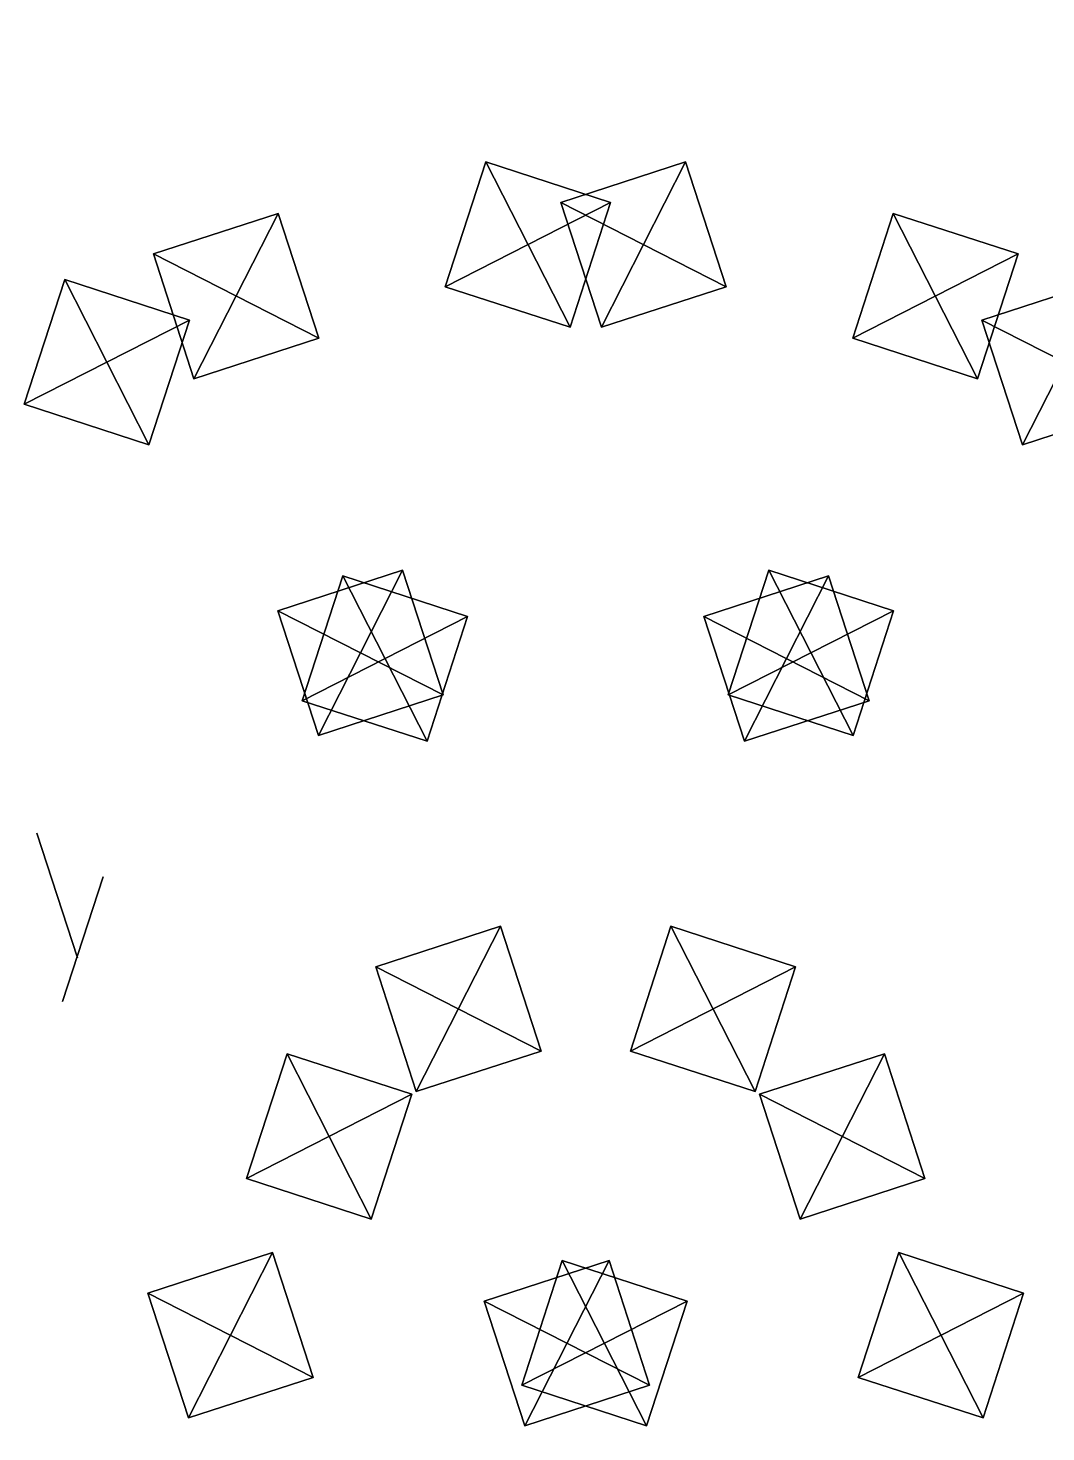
# Model space of a CAD drawing. Header units: metres. Extents: x -324 to 324, y -310 to 311.
# Drawn here: x -42.5 to 35.1, y -7.2 to 99.8 of the extents above; entities that cross this region are included whole.
import ezdxf

# ---------------------------------------------------------------- set-up
doc = ezdxf.new("R2010")
doc.units = ezdxf.units.M

msp = doc.modelspace()

# ---------------------------------------------------------------- linework, layer by layer
for points in [[(-10.704424, 80.06355, -1265.5), (-7.6142545, 89.57412, -1265.5), (-7.6142545, 89.57412, -1270.5), (-7.6141543, 89.57422, -1270.4999)], [(-7.6142545, 89.57412, -1265.5), (-10.704424, 80.06355, -1265.5), (-1.1938586, 76.97338, -1265.5), (-1.1937586, 76.97348, -1265.4999)], [(-10.704424, 80.06355, -1270.5), (-7.6142545, 89.57412, -1270.5), (1.8963113, 86.48395, -1270.5), (1.8964113, 86.48405, -1270.4999)], [(-7.6142545, 89.57412, -1270.5), (-10.704424, 80.06355, -1270.5), (-10.704424, 80.06355, -1265.5), (-10.704324, 80.06365, -1265.4999)], [(-1.1938586, 76.97338, -1265.5), (1.8963113, 86.48395, -1265.5), (-7.6142545, 89.57412, -1265.5), (-7.6141543, 89.57422, -1265.4999)], [(1.8963113, 86.48395, -1265.5), (1.8963113, 86.48395, -1270.5), (-7.6142545, 89.57412, -1270.5), (-7.6141543, 89.57422, -1270.4999)], [(-7.6142545, 89.57412, -1270.5), (-7.6142545, 89.57412, -1265.5), (1.8963113, 86.48395, -1265.5), (1.8964113, 86.48405, -1265.4999)], [(1.1938767, 76.97336, -734.5), (-1.8962913, 86.483925, -734.5), (7.6142745, 89.5741, -734.5), (7.6143746, 89.574196, -734.4999)], [(-1.8962913, 86.483925, -734.5), (-1.8962913, 86.483925, -729.5), (7.6142745, 89.5741, -729.5), (7.6143746, 89.574196, -729.4999)], [(10.704443, 80.06353, -729.5), (7.6142745, 89.5741, -729.5), (-1.8962913, 86.483925, -729.5), (-1.8961912, 86.484024, -729.4999)], [(7.6142745, 89.5741, -729.5), (7.6142745, 89.5741, -734.5), (-1.8962913, 86.483925, -734.5), (-1.8961912, 86.484024, -734.4999)], [(7.6142745, 89.5741, -734.5), (10.704443, 80.06353, -734.5), (1.1938767, 76.97336, -734.5), (1.1939768, 76.97346, -734.4999)], [(10.704443, 80.06353, -734.5), (7.6142745, 89.5741, -734.5), (7.6142745, 89.5741, -729.5), (7.6143746, 89.574196, -729.4999)], [(7.6142745, 89.5741, -729.5), (10.704443, 80.06353, -729.5), (10.704443, 80.06353, -734.5), (10.704543, 80.06363, -734.4999)], [(-29.861076, 73.05613, -734.5), (-32.951244, 82.566696, -734.5), (-23.440678, 85.65687, -734.5), (-23.440578, 85.65697, -734.4999)], [(-32.951244, 82.566696, -734.5), (-32.951244, 82.566696, -729.5), (-23.440678, 85.65687, -729.5), (-23.440578, 85.65697, -729.4999)], [(-20.35051, 76.1463, -729.5), (-23.440678, 85.65687, -729.5), (-32.951244, 82.566696, -729.5), (-32.951145, 82.566795, -729.4999)], [(-23.440678, 85.65687, -729.5), (-23.440678, 85.65687, -734.5), (-32.951244, 82.566696, -734.5), (-32.951145, 82.566795, -734.4999)], [(-23.440678, 85.65687, -734.5), (-20.35051, 76.1463, -734.5), (-29.861076, 73.05613, -734.5), (-29.860977, 73.05623, -734.4999)], [(-20.35051, 76.1463, -734.5), (-23.440678, 85.65687, -734.5), (-23.440678, 85.65687, -729.5), (-23.440578, 85.65697, -729.4999)], [(-23.440678, 85.65687, -729.5), (-20.35051, 76.1463, -729.5), (-20.35051, 76.1463, -734.5), (-20.35041, 76.1464, -734.4999)], [(1.8963113, 86.48395, -1270.5), (-1.1938586, 76.97338, -1270.5), (-10.704424, 80.06355, -1270.5), (-10.704324, 80.06365, -1270.4999)], [(1.1938767, 76.97336, -729.5), (-1.8962913, 86.483925, -729.5), (-1.8962913, 86.483925, -734.5), (-1.8961912, 86.484024, -734.4999)], [(-1.8962913, 86.483925, -729.5), (1.1938767, 76.97336, -729.5), (10.704443, 80.06353, -729.5), (10.704543, 80.06363, -729.4999)], [(-1.8962913, 86.483925, -734.5), (1.1938767, 76.97336, -734.5), (1.1938767, 76.97336, -729.5), (1.1939768, 76.97346, -729.4999)], [(-1.1938586, 76.97338, -1270.5), (1.8963113, 86.48395, -1270.5), (1.8963113, 86.48395, -1265.5), (1.8964113, 86.48405, -1265.4999)], [(1.8963113, 86.48395, -1265.5), (-1.1938586, 76.97338, -1265.5), (-1.1938586, 76.97338, -1270.5), (-1.1937586, 76.97348, -1270.4999)], [(20.350527, 76.146324, -1265.5), (23.440697, 85.65689, -1265.5), (23.440697, 85.65689, -1270.5), (23.440796, 85.65699, -1270.4999)], [(23.440697, 85.65689, -1265.5), (20.350527, 76.146324, -1265.5), (29.861092, 73.05615, -1265.5), (29.86119, 73.05625, -1265.4999)], [(20.350527, 76.146324, -1270.5), (23.440697, 85.65689, -1270.5), (32.951263, 82.56672, -1270.5), (32.951363, 82.56682, -1270.4999)], [(23.440697, 85.65689, -1270.5), (20.350527, 76.146324, -1270.5), (20.350527, 76.146324, -1265.5), (20.350626, 76.14642, -1265.4999)], [(29.861092, 73.05615, -1265.5), (32.951263, 82.56672, -1265.5), (23.440697, 85.65689, -1265.5), (23.440796, 85.65699, -1265.4999)], [(32.951263, 82.56672, -1265.5), (32.951263, 82.56672, -1270.5), (23.440697, 85.65689, -1270.5), (23.440796, 85.65699, -1270.4999)], [(23.440697, 85.65689, -1270.5), (23.440697, 85.65689, -1265.5), (32.951263, 82.56672, -1265.5), (32.951363, 82.56682, -1265.4999)], [(-29.861076, 73.05613, -729.5), (-32.951244, 82.566696, -729.5), (-32.951244, 82.566696, -734.5), (-32.951145, 82.566795, -734.4999)], [(-32.951244, 82.566696, -729.5), (-29.861076, 73.05613, -729.5), (-20.35051, 76.1463, -729.5), (-20.35041, 76.1464, -729.4999)], [(-32.951244, 82.566696, -734.5), (-29.861076, 73.05613, -734.5), (-29.861076, 73.05613, -729.5), (-29.860977, 73.05623, -729.4999)], [(32.951263, 82.56672, -1270.5), (29.861092, 73.05615, -1270.5), (20.350527, 76.146324, -1270.5), (20.350626, 76.14642, -1270.4999)], [(29.861092, 73.05615, -1270.5), (32.951263, 82.56672, -1270.5), (32.951263, 82.56672, -1265.5), (32.951363, 82.56682, -1265.4999)], [(32.951263, 82.56672, -1265.5), (29.861092, 73.05615, -1265.5), (29.861092, 73.05615, -1270.5), (29.86119, 73.05625, -1270.4999)], [(-42.801666, 71.10678, -1265.5), (-39.711494, 80.61735, -1265.5), (-39.711494, 80.61735, -1270.5), (-39.711395, 80.61745, -1270.4999)], [(-39.711494, 80.61735, -1265.5), (-42.801666, 71.10678, -1265.5), (-33.2911, 68.01661, -1265.5), (-33.291, 68.01671, -1265.4999)], [(-42.801666, 71.10678, -1270.5), (-39.711494, 80.61735, -1270.5), (-30.20093, 77.527176, -1270.5), (-30.20083, 77.527275, -1270.4999)], [(-39.711494, 80.61735, -1270.5), (-42.801666, 71.10678, -1270.5), (-42.801666, 71.10678, -1265.5), (-42.801567, 71.10688, -1265.4999)], [(-33.2911, 68.01661, -1265.5), (-30.20093, 77.527176, -1265.5), (-39.711494, 80.61735, -1265.5), (-39.711395, 80.61745, -1265.4999)], [(-30.20093, 77.527176, -1265.5), (-30.20093, 77.527176, -1270.5), (-39.711494, 80.61735, -1270.5), (-39.711395, 80.61745, -1270.4999)], [(-39.711494, 80.61735, -1270.5), (-39.711494, 80.61735, -1265.5), (-30.20093, 77.527176, -1265.5), (-30.20083, 77.527275, -1265.4999)], [(33.29112, 68.01659, -734.5), (30.200949, 77.52715, -734.5), (39.711514, 80.617325, -734.5), (39.711613, 80.617424, -734.4999)], [(30.200949, 77.52715, -734.5), (30.200949, 77.52715, -729.5), (39.711514, 80.617325, -729.5), (39.711613, 80.617424, -729.4999)], [(42.80168, 71.10676, -729.5), (39.711514, 80.617325, -729.5), (30.200949, 77.52715, -729.5), (30.201048, 77.52725, -729.4999)], [(39.711514, 80.617325, -729.5), (39.711514, 80.617325, -734.5), (30.200949, 77.52715, -734.5), (30.201048, 77.52725, -734.4999)], [(39.711514, 80.617325, -734.5), (42.80168, 71.10676, -734.5), (33.29112, 68.01659, -734.5), (33.291218, 68.016685, -734.4999)], [(-1.1938586, 76.97338, -1270.5), (-1.1938586, 76.97338, -1265.5), (-10.704424, 80.06355, -1265.5), (-10.704324, 80.06365, -1265.4999)], [(-10.704424, 80.06355, -1265.5), (-10.704424, 80.06355, -1270.5), (-1.1938586, 76.97338, -1270.5), (-1.1937586, 76.97348, -1270.4999)], [(1.1938767, 76.97336, -729.5), (1.1938767, 76.97336, -734.5), (10.704443, 80.06353, -734.5), (10.704543, 80.06363, -734.4999)], [(10.704443, 80.06353, -734.5), (10.704443, 80.06353, -729.5), (1.1938767, 76.97336, -729.5), (1.1939768, 76.97346, -729.4999)], [(-30.20093, 77.527176, -1270.5), (-33.2911, 68.01661, -1270.5), (-42.801666, 71.10678, -1270.5), (-42.801567, 71.10688, -1270.4999)], [(-33.2911, 68.01661, -1270.5), (-30.20093, 77.527176, -1270.5), (-30.20093, 77.527176, -1265.5), (-30.20083, 77.527275, -1265.4999)], [(-30.20093, 77.527176, -1265.5), (-33.2911, 68.01661, -1265.5), (-33.2911, 68.01661, -1270.5), (-33.291, 68.01671, -1270.4999)], [(33.29112, 68.01659, -729.5), (30.200949, 77.52715, -729.5), (30.200949, 77.52715, -734.5), (30.201048, 77.52725, -734.4999)], [(30.200949, 77.52715, -729.5), (33.29112, 68.01659, -729.5), (42.80168, 71.10676, -729.5), (42.80178, 71.10686, -729.4999)], [(30.200949, 77.52715, -734.5), (33.29112, 68.01659, -734.5), (33.29112, 68.01659, -729.5), (33.291218, 68.016685, -729.4999)], [(-29.861076, 73.05613, -729.5), (-29.861076, 73.05613, -734.5), (-20.35051, 76.1463, -734.5), (-20.35041, 76.1464, -734.4999)], [(-20.35051, 76.1463, -734.5), (-20.35051, 76.1463, -729.5), (-29.861076, 73.05613, -729.5), (-29.860977, 73.05623, -729.4999)], [(29.861092, 73.05615, -1270.5), (29.861092, 73.05615, -1265.5), (20.350527, 76.146324, -1265.5), (20.350626, 76.14642, -1265.4999)], [(20.350527, 76.146324, -1265.5), (20.350527, 76.146324, -1270.5), (29.861092, 73.05615, -1270.5), (29.86119, 73.05625, -1270.4999)], [(-33.2911, 68.01661, -1270.5), (-33.2911, 68.01661, -1265.5), (-42.801666, 71.10678, -1265.5), (-42.801567, 71.10688, -1265.4999)], [(-42.801666, 71.10678, -1265.5), (-42.801666, 71.10678, -1270.5), (-33.2911, 68.01661, -1270.5), (-33.291, 68.01671, -1270.4999)], [(33.29112, 68.01659, -729.5), (33.29112, 68.01659, -734.5), (42.80168, 71.10676, -734.5), (42.80178, 71.10686, -734.4999)], [(42.80168, 71.10676, -734.5), (42.80168, 71.10676, -729.5), (33.29112, 68.01659, -729.5), (33.291218, 68.016685, -729.4999)], [(-20.377192, 45.86762, -734.5), (-23.46736, 55.37818, -734.5), (-13.956793, 58.46835, -734.5), (-13.956693, 58.46845, -734.4999)], [(-23.46736, 55.37818, -734.5), (-23.46736, 55.37818, -729.5), (-13.956793, 58.46835, -729.5), (-13.956693, 58.46845, -729.4999)], [(-10.866625, 48.957787, -729.5), (-13.956793, 58.46835, -729.5), (-23.46736, 55.37818, -729.5), (-23.46726, 55.37828, -729.4999)], [(-13.956793, 58.46835, -729.5), (-13.956793, 58.46835, -734.5), (-23.46736, 55.37818, -734.5), (-23.46726, 55.37828, -734.4999)], [(-21.604689, 48.51587, -1265.5), (-18.514519, 58.026436, -1265.5), (-18.514519, 58.026436, -1270.5), (-18.51442, 58.026535, -1270.4999)], [(-18.514519, 58.026436, -1265.5), (-21.604689, 48.51587, -1265.5), (-12.094124, 45.425697, -1265.5), (-12.094024, 45.425797, -1265.4999)], [(-21.604689, 48.51587, -1270.5), (-18.514519, 58.026436, -1270.5), (-9.003954, 54.936264, -1270.5), (-9.003854, 54.936363, -1270.4999)], [(-18.514519, 58.026436, -1270.5), (-21.604689, 48.51587, -1270.5), (-21.604689, 48.51587, -1265.5), (-21.60459, 48.51597, -1265.4999)], [(-13.956793, 58.46835, -734.5), (-10.866625, 48.957787, -734.5), (-20.377192, 45.86762, -734.5), (-20.377092, 45.867718, -734.4999)], [(-12.094124, 45.425697, -1265.5), (-9.003954, 54.936264, -1265.5), (-18.514519, 58.026436, -1265.5), (-18.51442, 58.026535, -1265.4999)], [(-9.003954, 54.936264, -1265.5), (-9.003954, 54.936264, -1270.5), (-18.514519, 58.026436, -1270.5), (-18.51442, 58.026535, -1270.4999)], [(-18.514519, 58.026436, -1270.5), (-18.514519, 58.026436, -1265.5), (-9.003954, 54.936264, -1265.5), (-9.003854, 54.936363, -1265.4999)], [(-10.866625, 48.957787, -734.5), (-13.956793, 58.46835, -734.5), (-13.956793, 58.46835, -729.5), (-13.956693, 58.46845, -729.4999)], [(-13.956793, 58.46835, -729.5), (-10.866625, 48.957787, -729.5), (-10.866625, 48.957787, -734.5), (-10.866525, 48.957886, -734.4999)], [(12.094133, 45.425674, -734.5), (9.003965, 54.936237, -734.5), (18.514532, 58.026405, -734.5), (18.514631, 58.026505, -734.4999)], [(9.003965, 54.936237, -734.5), (9.003965, 54.936237, -729.5), (18.514532, 58.026405, -729.5), (18.514631, 58.026505, -729.4999)], [(21.6047, 48.515842, -729.5), (18.514532, 58.026405, -729.5), (9.003965, 54.936237, -729.5), (9.0040655, 54.936337, -729.4999)], [(18.514532, 58.026405, -729.5), (18.514532, 58.026405, -734.5), (9.003965, 54.936237, -734.5), (9.0040655, 54.936337, -734.4999)], [(10.866636, 48.957806, -1265.5), (13.956806, 58.468372, -1265.5), (13.956806, 58.468372, -1270.5), (13.956906, 58.46847, -1270.4999)], [(13.956806, 58.468372, -1265.5), (10.866636, 48.957806, -1265.5), (20.377201, 45.867634, -1265.5), (20.3773, 45.867733, -1265.4999)], [(10.866636, 48.957806, -1270.5), (13.956806, 58.468372, -1270.5), (23.467371, 55.3782, -1270.5), (23.46747, 55.3783, -1270.4999)], [(13.956806, 58.468372, -1270.5), (10.866636, 48.957806, -1270.5), (10.866636, 48.957806, -1265.5), (10.866736, 48.957905, -1265.4999)], [(18.514532, 58.026405, -734.5), (21.6047, 48.515842, -734.5), (12.094133, 45.425674, -734.5), (12.0942335, 45.425774, -734.4999)], [(20.377201, 45.867634, -1265.5), (23.467371, 55.3782, -1265.5), (13.956806, 58.468372, -1265.5), (13.956906, 58.46847, -1265.4999)], [(23.467371, 55.3782, -1265.5), (23.467371, 55.3782, -1270.5), (13.956806, 58.468372, -1270.5), (13.956906, 58.46847, -1270.4999)], [(13.956806, 58.468372, -1270.5), (13.956806, 58.468372, -1265.5), (23.467371, 55.3782, -1265.5), (23.46747, 55.3783, -1265.4999)], [(21.6047, 48.515842, -734.5), (18.514532, 58.026405, -734.5), (18.514532, 58.026405, -729.5), (18.514631, 58.026505, -729.4999)], [(18.514532, 58.026405, -729.5), (21.6047, 48.515842, -729.5), (21.6047, 48.515842, -734.5), (21.6048, 48.51594, -734.4999)], [(-20.377192, 45.86762, -729.5), (-23.46736, 55.37818, -729.5), (-23.46736, 55.37818, -734.5), (-23.46726, 55.37828, -734.4999)], [(-23.46736, 55.37818, -729.5), (-20.377192, 45.86762, -729.5), (-10.866625, 48.957787, -729.5), (-10.866525, 48.957886, -729.4999)], [(-23.46736, 55.37818, -734.5), (-20.377192, 45.86762, -734.5), (-20.377192, 45.86762, -729.5), (-20.377092, 45.867718, -729.4999)], [(-9.003954, 54.936264, -1270.5), (-12.094124, 45.425697, -1270.5), (-21.604689, 48.51587, -1270.5), (-21.60459, 48.51597, -1270.4999)], [(-12.094124, 45.425697, -1270.5), (-9.003954, 54.936264, -1270.5), (-9.003954, 54.936264, -1265.5), (-9.003854, 54.936363, -1265.4999)], [(-9.003954, 54.936264, -1265.5), (-12.094124, 45.425697, -1265.5), (-12.094124, 45.425697, -1270.5), (-12.094024, 45.425797, -1270.4999)], [(12.094133, 45.425674, -729.5), (9.003965, 54.936237, -729.5), (9.003965, 54.936237, -734.5), (9.0040655, 54.936337, -734.4999)], [(9.003965, 54.936237, -729.5), (12.094133, 45.425674, -729.5), (21.6047, 48.515842, -729.5), (21.6048, 48.51594, -729.4999)], [(9.003965, 54.936237, -734.5), (12.094133, 45.425674, -734.5), (12.094133, 45.425674, -729.5), (12.0942335, 45.425774, -729.4999)], [(23.467371, 55.3782, -1270.5), (20.377201, 45.867634, -1270.5), (10.866636, 48.957806, -1270.5), (10.866736, 48.957905, -1270.4999)], [(20.377201, 45.867634, -1270.5), (23.467371, 55.3782, -1270.5), (23.467371, 55.3782, -1265.5), (23.46747, 55.3783, -1265.4999)], [(23.467371, 55.3782, -1265.5), (20.377201, 45.867634, -1265.5), (20.377201, 45.867634, -1270.5), (20.3773, 45.867733, -1270.4999)], [(-12.094124, 45.425697, -1270.5), (-12.094124, 45.425697, -1265.5), (-21.604689, 48.51587, -1265.5), (-21.60459, 48.51597, -1265.4999)], [(-21.604689, 48.51587, -1265.5), (-21.604689, 48.51587, -1270.5), (-12.094124, 45.425697, -1270.5), (-12.094024, 45.425797, -1270.4999)], [(-20.377192, 45.86762, -729.5), (-20.377192, 45.86762, -734.5), (-10.866625, 48.957787, -734.5), (-10.866525, 48.957886, -734.4999)], [(-10.866625, 48.957787, -734.5), (-10.866625, 48.957787, -729.5), (-20.377192, 45.86762, -729.5), (-20.377092, 45.867718, -729.4999)], [(20.377201, 45.867634, -1270.5), (20.377201, 45.867634, -1265.5), (10.866636, 48.957806, -1265.5), (10.866736, 48.957905, -1265.4999)], [(10.866636, 48.957806, -1265.5), (10.866636, 48.957806, -1270.5), (20.377201, 45.867634, -1270.5), (20.3773, 45.867733, -1270.4999)], [(12.094133, 45.425674, -729.5), (12.094133, 45.425674, -734.5), (21.6047, 48.515842, -734.5), (21.6048, 48.51594, -734.4999)], [(21.6047, 48.515842, -734.5), (21.6047, 48.515842, -729.5), (12.094133, 45.425674, -729.5), (12.0942335, 45.425774, -729.4999)], [(-38.73794, 28.909346, -734.5), (-41.82811, 38.41991, -734.5), (-41.82811, 38.41991, -729.5), (-41.82801, 38.42001, -729.4999)], [(-41.82811, 38.41991, -729.5), (-38.73794, 28.909346, -729.5), (-38.73794, 28.909346, -734.5), (-38.737843, 28.909445, -734.4999)], [(-39.87438, 25.589928, -1270.5), (-36.784206, 35.100494, -1270.5), (-36.784206, 35.100494, -1265.5), (-36.784107, 35.100594, -1265.4999)], [(-36.784206, 35.100494, -1265.5), (-39.87438, 25.589928, -1265.5), (-39.87438, 25.589928, -1270.5), (-39.87428, 25.590027, -1270.4999)], [(-12.912436, 18.726995, -734.5), (-16.002604, 28.237562, -734.5), (-6.4920373, 31.32773, -734.5), (-6.491937, 31.32783, -734.4999)], [(-16.002604, 28.237562, -734.5), (-16.002604, 28.237562, -729.5), (-6.4920373, 31.32773, -729.5), (-6.491937, 31.32783, -729.4999)], [(-3.4018693, 21.817163, -729.5), (-6.4920373, 31.32773, -729.5), (-16.002604, 28.237562, -729.5), (-16.002504, 28.237661, -729.4999)], [(-6.4920373, 31.32773, -729.5), (-6.4920373, 31.32773, -734.5), (-16.002604, 28.237562, -734.5), (-16.002504, 28.237661, -734.4999)], [(-6.4920373, 31.32773, -734.5), (-3.4018693, 21.817163, -734.5), (-12.912436, 18.726995, -734.5), (-12.912335, 18.727095, -734.4999)], [(-3.4018693, 21.817163, -734.5), (-6.4920373, 31.32773, -734.5), (-6.4920373, 31.32773, -729.5), (-6.491937, 31.32783, -729.4999)], [(-6.4920373, 31.32773, -729.5), (-3.4018693, 21.817163, -729.5), (-3.4018693, 21.817163, -734.5), (-3.4017694, 21.817263, -734.4999)], [(3.401874, 21.817186, -1265.5), (6.492044, 31.327751, -1265.5), (6.492044, 31.327751, -1270.5), (6.492144, 31.32785, -1270.4999)], [(6.492044, 31.327751, -1265.5), (3.401874, 21.817186, -1265.5), (12.912439, 18.727016, -1265.5), (12.9125395, 18.727116, -1265.4999)], [(3.401874, 21.817186, -1270.5), (6.492044, 31.327751, -1270.5), (16.00261, 28.237581, -1270.5), (16.002708, 28.23768, -1270.4999)], [(6.492044, 31.327751, -1270.5), (3.401874, 21.817186, -1270.5), (3.401874, 21.817186, -1265.5), (3.401974, 21.817286, -1265.4999)], [(12.912439, 18.727016, -1265.5), (16.00261, 28.237581, -1265.5), (6.492044, 31.327751, -1265.5), (6.492144, 31.32785, -1265.4999)], [(16.00261, 28.237581, -1265.5), (16.00261, 28.237581, -1270.5), (6.492044, 31.327751, -1270.5), (6.492144, 31.32785, -1270.4999)], [(6.492044, 31.327751, -1270.5), (6.492044, 31.327751, -1265.5), (16.00261, 28.237581, -1265.5), (16.002708, 28.23768, -1265.4999)], [(-12.912436, 18.726995, -729.5), (-16.002604, 28.237562, -729.5), (-16.002604, 28.237562, -734.5), (-16.002504, 28.237661, -734.4999)], [(-16.002604, 28.237562, -729.5), (-12.912436, 18.726995, -729.5), (-3.4018693, 21.817163, -729.5), (-3.4017694, 21.817263, -729.4999)], [(-16.002604, 28.237562, -734.5), (-12.912436, 18.726995, -734.5), (-12.912436, 18.726995, -729.5), (-12.912335, 18.727095, -729.4999)], [(16.00261, 28.237581, -1270.5), (12.912439, 18.727016, -1270.5), (3.401874, 21.817186, -1270.5), (3.401974, 21.817286, -1270.4999)], [(12.912439, 18.727016, -1270.5), (16.00261, 28.237581, -1270.5), (16.00261, 28.237581, -1265.5), (16.002708, 28.23768, -1265.4999)], [(16.00261, 28.237581, -1265.5), (12.912439, 18.727016, -1265.5), (12.912439, 18.727016, -1270.5), (12.9125395, 18.727116, -1270.4999)], [(-25.855806, 12.100229, -1265.5), (-22.765636, 21.610796, -1265.5), (-22.765636, 21.610796, -1270.5), (-22.765537, 21.610895, -1270.4999)], [(-22.765636, 21.610796, -1265.5), (-25.855806, 12.100229, -1265.5), (-16.345242, 9.010059, -1265.5), (-16.345142, 9.0101595, -1265.4999)], [(-25.855806, 12.10023, -1270.5), (-22.765636, 21.610796, -1270.5), (-13.255072, 18.520626, -1270.5), (-13.2549715, 18.520725, -1270.4999)], [(-22.765636, 21.610796, -1270.5), (-25.855806, 12.10023, -1270.5), (-25.855806, 12.100229, -1265.5), (-25.855707, 12.100329, -1265.4999)], [(-16.345242, 9.010059, -1265.5), (-13.255072, 18.520626, -1265.5), (-22.765636, 21.610796, -1265.5), (-22.765537, 21.610895, -1265.4999)], [(-13.255072, 18.520626, -1265.5), (-13.255072, 18.520626, -1270.5), (-22.765636, 21.610796, -1270.5), (-22.765537, 21.610895, -1270.4999)], [(-22.765636, 21.610796, -1270.5), (-22.765636, 21.610796, -1265.5), (-13.255072, 18.520626, -1265.5), (-13.2549715, 18.520725, -1265.4999)], [(-12.912436, 18.726995, -729.5), (-12.912436, 18.726995, -734.5), (-3.4018693, 21.817163, -734.5), (-3.4017694, 21.817263, -734.4999)], [(-3.4018693, 21.817163, -734.5), (-3.4018693, 21.817163, -729.5), (-12.912436, 18.726995, -729.5), (-12.912335, 18.727095, -729.4999)], [(12.912439, 18.727016, -1270.5), (12.912439, 18.727016, -1265.5), (3.401874, 21.817186, -1265.5), (3.401974, 21.817286, -1265.4999)], [(3.401874, 21.817186, -1265.5), (3.401874, 21.817186, -1270.5), (12.912439, 18.727016, -1270.5), (12.9125395, 18.727116, -1270.4999)], [(16.345243, 9.010033, -734.5), (13.255075, 18.5206, -734.5), (22.765642, 21.610767, -734.5), (22.765741, 21.610867, -734.4999)], [(13.255075, 18.5206, -734.5), (13.255075, 18.5206, -729.5), (22.765642, 21.610767, -729.5), (22.765741, 21.610867, -729.4999)], [(25.85581, 12.100201, -729.5), (22.765642, 21.610767, -729.5), (13.255075, 18.5206, -729.5), (13.255176, 18.520699, -729.4999)], [(22.765642, 21.610767, -729.5), (22.765642, 21.610767, -734.5), (13.255075, 18.5206, -734.5), (13.255176, 18.520699, -734.4999)], [(22.765642, 21.610767, -734.5), (25.85581, 12.100201, -734.5), (16.345243, 9.010033, -734.5), (16.345343, 9.010133, -734.4999)], [(25.85581, 12.100201, -734.5), (22.765642, 21.610767, -734.5), (22.765642, 21.610767, -729.5), (22.765741, 21.610867, -729.4999)], [(22.765642, 21.610767, -729.5), (25.85581, 12.100201, -729.5), (25.85581, 12.100201, -734.5), (25.85591, 12.100301, -734.4999)], [(-13.255072, 18.520626, -1270.5), (-16.345242, 9.010059, -1270.5), (-25.855806, 12.10023, -1270.5), (-25.855707, 12.10033, -1270.4999)], [(-16.345242, 9.010059, -1270.5), (-13.255072, 18.520626, -1270.5), (-13.255072, 18.520626, -1265.5), (-13.2549715, 18.520725, -1265.4999)], [(-13.255072, 18.520626, -1265.5), (-16.345242, 9.010059, -1265.5), (-16.345242, 9.010059, -1270.5), (-16.345142, 9.0101595, -1270.4999)], [(16.345243, 9.010033, -729.5), (13.255075, 18.5206, -729.5), (13.255075, 18.5206, -734.5), (13.255176, 18.520699, -734.4999)], [(13.255075, 18.5206, -729.5), (16.345243, 9.010033, -729.5), (25.85581, 12.100201, -729.5), (25.85591, 12.100301, -729.4999)], [(13.255075, 18.5206, -734.5), (16.345243, 9.010033, -734.5), (16.345243, 9.010033, -729.5), (16.345343, 9.010133, -729.4999)], [(-16.345242, 9.010059, -1270.5), (-16.345242, 9.010059, -1265.5), (-25.855806, 12.100229, -1265.5), (-25.855707, 12.100329, -1265.4999)], [(-25.855806, 12.100229, -1265.5), (-25.855806, 12.10023, -1270.5), (-16.345242, 9.010059, -1270.5), (-16.345142, 9.0101595, -1270.4999)], [(16.345243, 9.010033, -729.5), (16.345243, 9.010033, -734.5), (25.85581, 12.100201, -734.5), (25.85591, 12.100301, -734.4999)], [(25.85581, 12.100201, -734.5), (25.85581, 12.100201, -729.5), (16.345243, 9.010033, -729.5), (16.345343, 9.010133, -729.4999)], [(-30.283161, -6.1404424, -734.5), (-33.37333, 3.3701234, -734.5), (-23.862762, 6.4602914, -734.5), (-23.862663, 6.4603915, -734.4999)], [(-33.37333, 3.3701234, -734.5), (-33.37333, 3.3701234, -729.5), (-23.862762, 6.4602914, -729.5), (-23.862663, 6.4603915, -729.4999)], [(-20.772594, -3.0502744, -729.5), (-23.862762, 6.4602914, -729.5), (-33.37333, 3.3701234, -729.5), (-33.37323, 3.3702233, -729.4999)], [(-23.862762, 6.4602914, -729.5), (-23.862762, 6.4602914, -734.5), (-33.37333, 3.3701234, -734.5), (-33.37323, 3.3702233, -734.4999)], [(-23.862762, 6.4602914, -734.5), (-20.772594, -3.0502744, -734.5), (-30.283161, -6.1404424, -734.5), (-30.283062, -6.140342, -734.4999)], [(-20.772594, -3.0502744, -734.5), (-23.862762, 6.4602914, -734.5), (-23.862762, 6.4602914, -729.5), (-23.862663, 6.4603915, -729.4999)], [(-23.862762, 6.4602914, -729.5), (-20.772594, -3.0502744, -729.5), (-20.772594, -3.0502744, -734.5), (-20.772495, -3.0501745, -734.4999)], [(20.772594, -3.0502565, -1265.5), (23.862764, 6.4603095, -1265.5), (23.862764, 6.4603095, -1270.5), (23.862864, 6.4604096, -1270.4999)], [(23.862764, 6.4603095, -1265.5), (20.772594, -3.0502565, -1265.5), (30.28316, -6.140426, -1265.5), (30.283258, -6.140326, -1265.4999)], [(20.772594, -3.050256, -1270.5), (23.862764, 6.4603095, -1270.5), (33.37333, 3.3701398, -1270.5), (33.37343, 3.3702397, -1270.4999)], [(23.862764, 6.4603095, -1270.5), (20.772594, -3.050256, -1270.5), (20.772594, -3.0502565, -1265.5), (20.772694, -3.0501566, -1265.4999)], [(30.28316, -6.140426, -1265.5), (33.37333, 3.3701394, -1265.5), (23.862764, 6.4603095, -1265.5), (23.862864, 6.4604096, -1265.4999)], [(33.37333, 3.3701394, -1265.5), (33.37333, 3.3701398, -1270.5), (23.862764, 6.4603095, -1270.5), (23.862864, 6.4604096, -1270.4999)], [(23.862764, 6.4603095, -1270.5), (23.862764, 6.4603095, -1265.5), (33.37333, 3.3701394, -1265.5), (33.37343, 3.3702393, -1265.4999)], [(-4.6369643, -6.7423024, -734.5), (-7.7271323, 2.7682633, -734.5), (1.7834336, 5.8584313, -734.5), (1.7835336, 5.8585315, -734.4999)], [(-7.7271323, 2.7682633, -734.5), (-7.7271323, 2.7682633, -729.5), (1.7834336, 5.8584313, -729.5), (1.7835336, 5.8585315, -729.4999)], [(4.8736014, -3.6521344, -729.5), (1.7834336, 5.8584313, -729.5), (-7.7271323, 2.7682633, -729.5), (-7.727032, 2.7683632, -729.4999)], [(1.7834336, 5.8584313, -729.5), (1.7834336, 5.8584313, -734.5), (-7.7271323, 2.7682633, -734.5), (-7.727032, 2.7683632, -734.4999)], [(-4.873603, -3.6521106, -1265.5), (-1.7834327, 5.858455, -1265.5), (-1.7834327, 5.858455, -1270.5), (-1.7833327, 5.8585553, -1270.4999)], [(-1.7834327, 5.858455, -1265.5), (-4.873603, -3.6521106, -1265.5), (4.636963, -6.7422805, -1265.5), (4.637063, -6.7421803, -1265.4999)], [(-4.873603, -3.65211, -1270.5), (-1.7834327, 5.858455, -1270.5), (7.727133, 2.7682858, -1270.5), (7.727233, 2.7683856, -1270.4999)], [(-1.7834327, 5.858455, -1270.5), (-4.873603, -3.65211, -1270.5), (-4.873603, -3.6521106, -1265.5), (-4.8735027, -3.6520107, -1265.4999)], [(1.7834336, 5.8584313, -734.5), (4.8736014, -3.6521344, -734.5), (-4.6369643, -6.7423024, -734.5), (-4.636864, -6.7422023, -734.4999)], [(4.636963, -6.7422805, -1265.5), (7.727133, 2.7682853, -1265.5), (-1.7834327, 5.858455, -1265.5), (-1.7833327, 5.8585553, -1265.4999)], [(7.727133, 2.7682853, -1265.5), (7.727133, 2.7682858, -1270.5), (-1.7834327, 5.858455, -1270.5), (-1.7833327, 5.8585553, -1270.4999)], [(-1.7834327, 5.858455, -1270.5), (-1.7834327, 5.858455, -1265.5), (7.727133, 2.7682853, -1265.5), (7.727233, 2.7683852, -1265.4999)], [(4.8736014, -3.6521344, -734.5), (1.7834336, 5.8584313, -734.5), (1.7834336, 5.8584313, -729.5), (1.7835336, 5.8585315, -729.4999)], [(1.7834336, 5.8584313, -729.5), (4.8736014, -3.6521344, -729.5), (4.8736014, -3.6521344, -734.5), (4.8737016, -3.6520345, -734.4999)], [(-30.283161, -6.1404424, -729.5), (-33.37333, 3.3701234, -729.5), (-33.37333, 3.3701234, -734.5), (-33.37323, 3.3702233, -734.4999)], [(-33.37333, 3.3701234, -729.5), (-30.283161, -6.1404424, -729.5), (-20.772594, -3.0502744, -729.5), (-20.772495, -3.0501745, -729.4999)], [(-33.37333, 3.3701234, -734.5), (-30.283161, -6.1404424, -734.5), (-30.283161, -6.1404424, -729.5), (-30.283062, -6.140342, -729.4999)], [(33.37333, 3.3701398, -1270.5), (30.28316, -6.140426, -1270.5), (20.772594, -3.050256, -1270.5), (20.772694, -3.050156, -1270.4999)], [(30.28316, -6.140426, -1270.5), (33.37333, 3.3701398, -1270.5), (33.37333, 3.3701394, -1265.5), (33.37343, 3.3702393, -1265.4999)], [(33.37333, 3.3701394, -1265.5), (30.28316, -6.140426, -1265.5), (30.28316, -6.140426, -1270.5), (30.283258, -6.140326, -1270.4999)], [(-4.6369643, -6.7423024, -729.5), (-7.7271323, 2.7682633, -729.5), (-7.7271323, 2.7682633, -734.5), (-7.727032, 2.7683632, -734.4999)], [(-7.7271323, 2.7682633, -729.5), (-4.6369643, -6.7423024, -729.5), (4.8736014, -3.6521344, -729.5), (4.8737016, -3.6520345, -729.4999)], [(-7.7271323, 2.7682633, -734.5), (-4.6369643, -6.7423024, -734.5), (-4.6369643, -6.7423024, -729.5), (-4.636864, -6.7422023, -729.4999)], [(7.727133, 2.7682858, -1270.5), (4.636963, -6.7422805, -1270.5), (-4.873603, -3.65211, -1270.5), (-4.8735027, -3.6520102, -1270.4999)], [(4.636963, -6.7422805, -1270.5), (7.727133, 2.7682858, -1270.5), (7.727133, 2.7682853, -1265.5), (7.727233, 2.7683852, -1265.4999)], [(7.727133, 2.7682853, -1265.5), (4.636963, -6.7422805, -1265.5), (4.636963, -6.7422805, -1270.5), (4.637063, -6.7421803, -1270.4999)], [(-30.283161, -6.1404424, -729.5), (-30.283161, -6.1404424, -734.5), (-20.772594, -3.0502744, -734.5), (-20.772495, -3.0501745, -734.4999)], [(-20.772594, -3.0502744, -734.5), (-20.772594, -3.0502744, -729.5), (-30.283161, -6.1404424, -729.5), (-30.283062, -6.140342, -729.4999)], [(30.28316, -6.140426, -1270.5), (30.28316, -6.140426, -1265.5), (20.772594, -3.0502565, -1265.5), (20.772694, -3.0501566, -1265.4999)], [(20.772594, -3.0502565, -1265.5), (20.772594, -3.050256, -1270.5), (30.28316, -6.140426, -1270.5), (30.283258, -6.140326, -1270.4999)], [(4.636963, -6.7422805, -1270.5), (4.636963, -6.7422805, -1265.5), (-4.873603, -3.6521106, -1265.5), (-4.8735027, -3.6520107, -1265.4999)], [(-4.873603, -3.6521106, -1265.5), (-4.873603, -3.65211, -1270.5), (4.636963, -6.7422805, -1270.5), (4.637063, -6.7421803, -1270.4999)], [(-4.6369643, -6.7423024, -729.5), (-4.6369643, -6.7423024, -734.5), (4.8736014, -3.6521344, -734.5), (4.8737016, -3.6520345, -734.4999)], [(4.8736014, -3.6521344, -734.5), (4.8736014, -3.6521344, -729.5), (-4.6369643, -6.7423024, -729.5), (-4.636864, -6.7422023, -729.4999)]]:
    msp.add_3dface(points)

doc.saveas('drawing.dxf')
